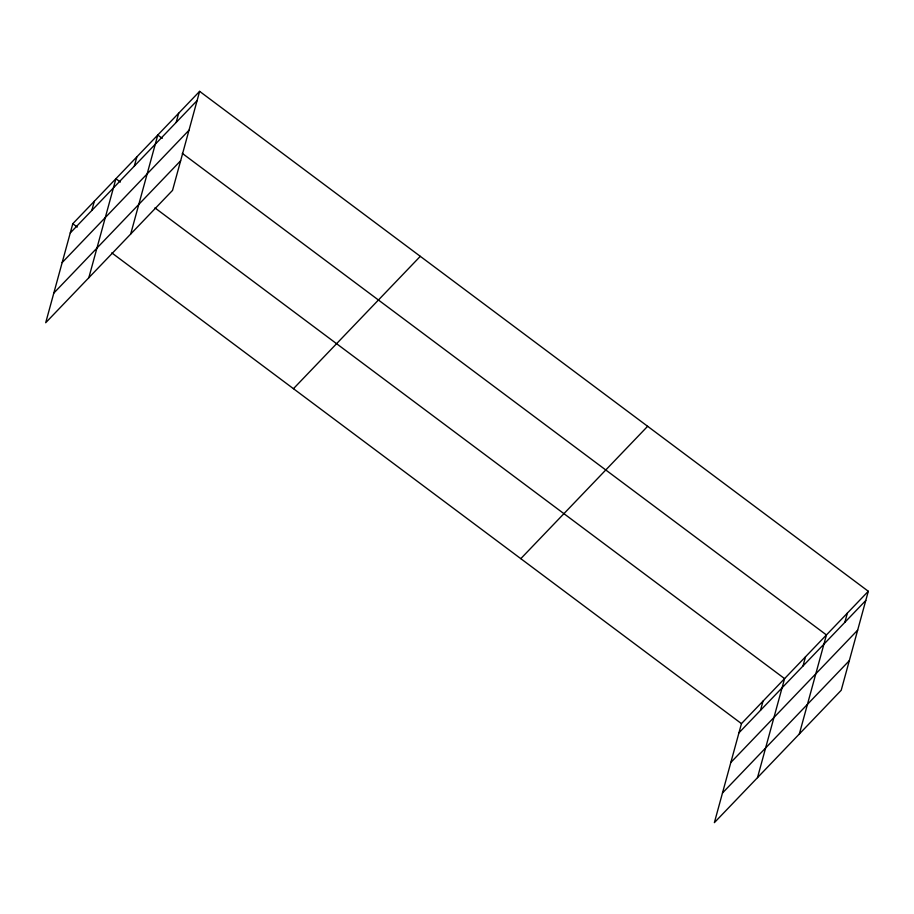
<?xml version="1.0" encoding="UTF-8"?>
<svg xmlns="http://www.w3.org/2000/svg" width="914" height="914" viewBox="0 0 914 914"><rect width="100%" height="100%" fill="white"/><g stroke="black" fill="none" stroke-linecap="round" stroke-linejoin="round"><path stroke-width="1.37" d="M199.629 91.354L72.789 223.724L45.7 322.733L172.54 190.375L199.629 91.354L868.3 591.267L841.211 690.276L714.371 822.646L741.46 723.625L868.3 591.267M91.823 210.448L94.348 201.217M88.829 277.73L115.918 178.721L120.374 182.057M134.324 166.108L136.849 156.877M130.691 234.053L157.779 135.044L162.235 138.368M176.173 122.43L178.698 113.199M760.494 710.361L763.019 701.129M757.5 777.643L784.578 678.622L154.923 207.878M802.983 666.02L805.508 656.789M799.35 733.953L826.439 634.944L182.286 153.369M844.844 622.331L847.369 613.1M70.264 232.956L197.104 100.586M62.152 262.581L189.004 130.222M53.8 293.108L180.652 160.738M293.451 388.69L420.291 256.331M520.797 558.66L647.638 426.29M738.923 732.857L865.775 600.498M730.823 762.493L857.675 630.123M722.471 793.009L849.323 660.651M72.789 223.724L77.244 227.06M111.794 252.881L741.46 723.625"/></g></svg>
